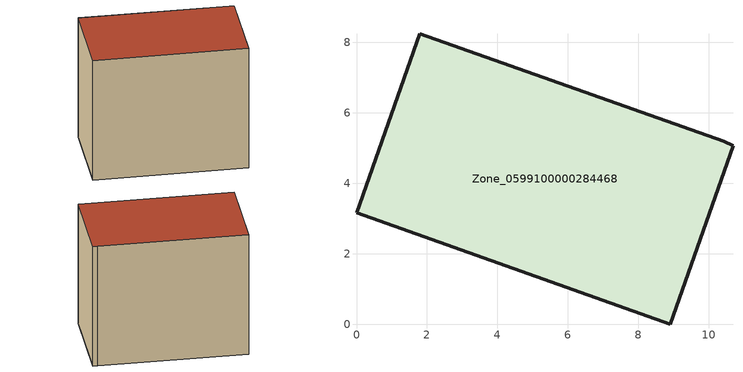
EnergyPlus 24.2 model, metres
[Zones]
Zone_0599100000284468
 floor ground (C_G): 8.91,0 0,3.16 1.8,8.24 10.43,5.18 10.69,5.06 z0.46
 wall outside (C_F): 0,3.16 8.91,0 10.69,5.06 10.43,5.18 1.8,8.24 0,3.16 z0.46:8.61
 roof outside (C_R): 10.43,5.18 1.8,8.24 0,3.16 8.91,0 10.69,5.06 z8.61
[BUILDING]
Pand.0599100000284468: North Axis=0; Terrain=City; Loads Convergence Tolerance Value=0.04; Temperature Convergence Tolerance Value=0.4; Solar Distribution=FullExterior; Maximum Number of Warmup Days=25; Minimum Number of Warmup Days=1
[Site:Location]
Rotterdam.The.Hague.AP_ZH_NLD Design_Conditions: Latitude=51.96; Longitude=4.45; Time Zone=1; Elevation=-4.5
[SITE:GROUNDTEMPERATURE:BUILDINGSURFACE]
18, 18, 18, 18, 18, 18, 18, 18, 18, 18, 18, 18
[MATERIAL] Thermal Absorptance=0.9; Solar Absorptance=0.7; Visible Absorptance=0.7
Name | Roughness | Thickness | Conductivity | Density | Specific Heat
G.TI.1975-1991 | MediumSmooth | 0.15 | 0.288461 | 540 | 1210
F.TI.1975-1991 | Rough | 0.3 | 0.230769 | 1920 | 840
R.TI.1975-1991 | MediumRough | 0.2 | 0.153846 | 1500 | 1000
[CONSTRUCTION]
C_G: G.TI.1975-1991
C_F: F.TI.1975-1991
C_R: R.TI.1975-1991
[ZONE]
Zone_0599100000284468: Type=1; Multiplier=1; Ceiling Height=Autocalculate; Volume=Autocalculate; Floor Area=autocalculate; Part of Total Floor Area=Yes
[ZONEINFILTRATION:DESIGNFLOWRATE]
Infil_Zone_0599100000284468: Zone or ZoneList or Space or SpaceList=Zone_0599100000284468; Schedule=AlwaysOn; Design Flow Rate Calculation Method=Flow/Area; Flow Rate per Floor Area=0.003; Constant Term Coefficient=1; Temperature Term Coefficient=0; Velocity Term Coefficient=0; Velocity Squared Term Coefficient=0
[HVACTEMPLATE:ZONE:IDEALLOADSAIRSYSTEM]
Zone_0599100000284468: Maximum Heating Supply Air Temperature=50; Minimum Cooling Supply Air Temperature=13; Maximum Heating Supply Air Humidity Ratio=0.0156; Minimum Cooling Supply Air Humidity Ratio=0.0077; Heating Limit=NoLimit; Cooling Limit=NoLimit; Dehumidification Control Type=ConstantSensibleHeatRatio; Cooling Sensible Heat Ratio=0.7; Dehumidification Setpoint=60; Humidification Control Type=None; Humidification Setpoint=30; Outdoor Air Method=None; Outdoor Air Flow Rate per Person=0.00944; Outdoor Air Flow Rate per Zone Floor Area=0; Outdoor Air Flow Rate per Zone=0; Demand Controlled Ventilation Type=None; Outdoor Air Economizer Type=NoEconomizer; Heat Recovery Type=None; Sensible Heat Recovery Effectiveness=0.7; Latent Heat Recovery Effectiveness=0.65
[ZONECONTROL:THERMOSTAT]
ThermostatControl_Zone_0599100000284468: Zone or ZoneList=Zone_0599100000284468; Control Type Schedule=DualSetpointControlType; Control 1=Thermostat_Zone_0599100000284468; Temperature Difference Between Cutout And Setpoint=0
[THERMOSTATSETPOINT:DUALSETPOINT]
Thermostat_Zone_0599100000284468: Heating Setpoint Temperature Schedule=HeatingSetpoint_Zone_0599100000284468; Cooling Setpoint Temperature Schedule=CoolingSetpoint_Zone_0599100000284468
[SCHEDULE:COMPACT]
HeatingSetpoint_Zone_0599100000284468: Through: 12/31, For: AllDays, Until: 24:00, 21
CoolingSetpoint_Zone_0599100000284468: Through: 12/31, For: AllDays, Until: 24:00, 24
DualSetpointControlType: Through: 12/31, For: AllDays, Until: 24:00, 4
AlwaysOn: Through: 12/31, For: AllDays, Until: 24:00, 1
